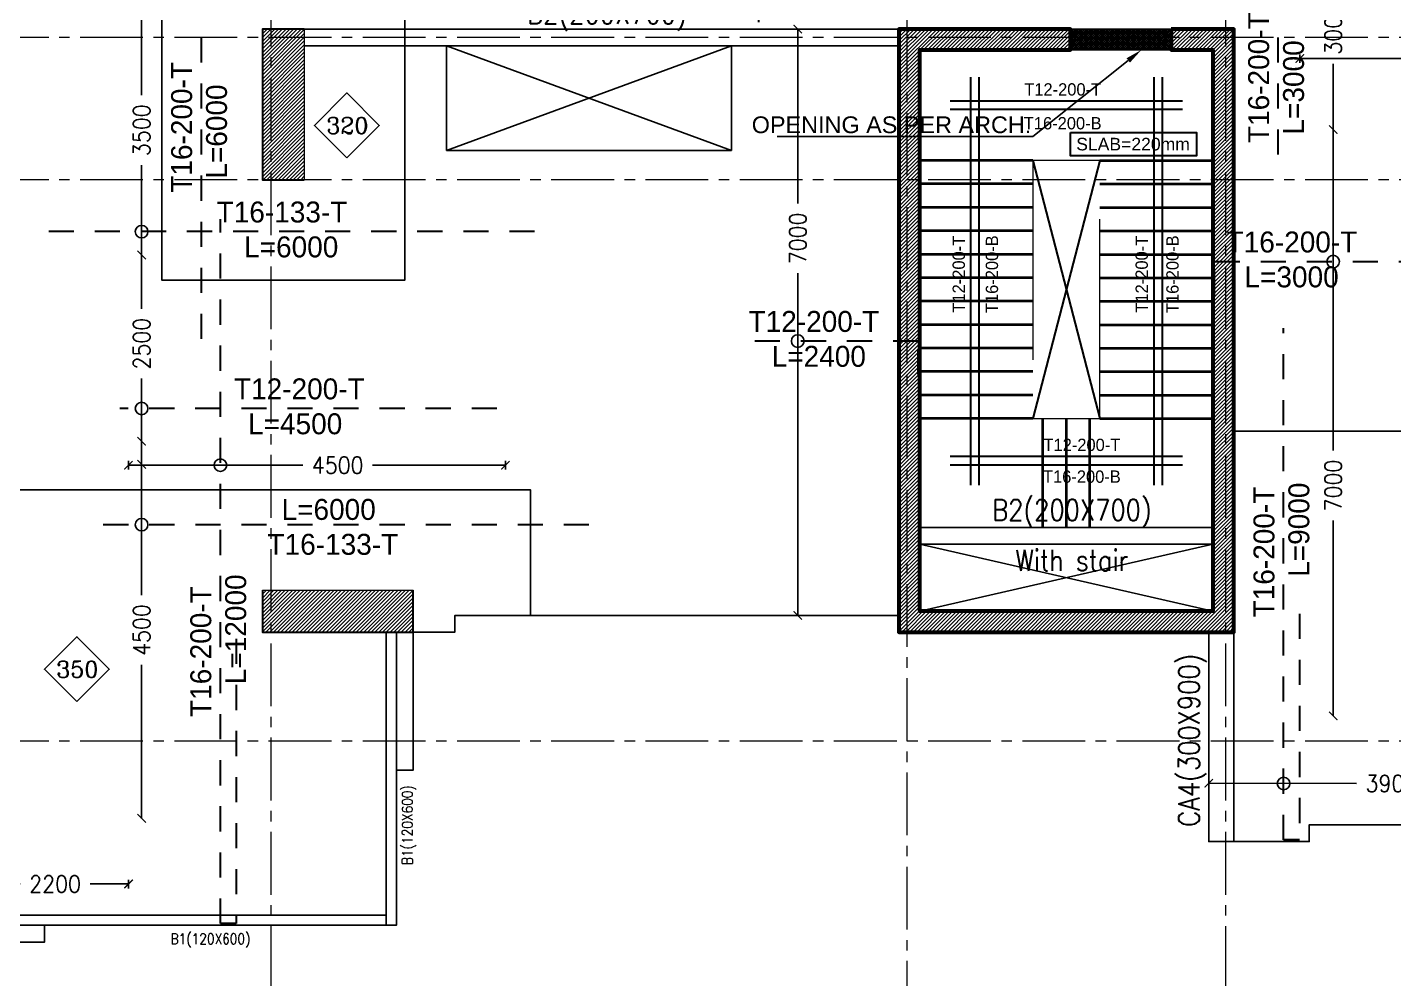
# Model space of a CAD drawing. Header units: millimetres. Extents: x -967280 to 3852, y 2833 to 1955156.
# Drawn here: x -735135 to -718821, y 784400 to 795758 of the extents above; entities that cross this region are included whole.
import ezdxf
from ezdxf import colors
from ezdxf.entities.mleader import LeaderData, LeaderLine
from ezdxf.enums import TextEntityAlignment as Align
from ezdxf.math import Vec2, Vec3

# ---------------------------------------------------------------- set-up
doc = ezdxf.new("R2010")
doc.units = ezdxf.units.MM
doc.header["$LTSCALE"] = 1000
doc.header["$PDMODE"] = 35
doc.header["$PDSIZE"] = 25
for name, pattern in [('$0$DASHED2', [0.375, 0.25, -0.125]), ('B05-FIRST FLOOR PLAN$0$DLINE', [0.55, 0.3, -0.25]), ('Columns_Structural070816$0$CENTER2', [1.125, 0.75, -0.125, 0.125, -0.125]), ('HIDDEN', [0.375, 0.25, -0.125]), ('HRZN_Line-Ptrn-Sold', [9144001.0, 9144000.0, -1]), ('Overhead', [3.96875, 2.38125, -1.5875])]:
    doc.linetypes.add(name, pattern=pattern)
for name, color, linetype, lineweight in [('A-STAIR', 1, 'HRZN_Line-Ptrn-Sold', 13), ('S - column', 6, 'Continuous', 60), ('S - stair', 3, 'Continuous', 40), ('ST-000-AXIS', 9, 'Columns_Structural070816$0$CENTER2', 9), ('ST-203-SLAB-TXT', 7, 'Continuous', 30), ('ST-206-SLAB-DIM', 1, 'Continuous', 20), ('ST-RFT-BOT', 2, '$0$DASHED2', 30), ('ST-RFT-TOP', 5, '$0$DASHED2', 30)]:
    doc.layers.add(name, color=color, linetype=linetype, lineweight=lineweight)
for name, color, linetype in [('B05-FIRST FLOOR PLAN$0$STR_ROOF RFT$0$S-SYMB', 30, 'Continuous'), ('S - col hach', 1, 'Continuous'), ('S - dot', 1, 'Continuous'), ('S -Beams', 2, 'Continuous'), ('S-OPENING', 4, 'Continuous'), ('S-TEXT', 2, 'Continuous'), ('SLAB', 210, 'Continuous')]:
    doc.layers.add(name, color=color, linetype=linetype)
doc.styles.add('B05-FIRST FLOOR PLAN$0$XS-Roof RFT$0$T25-100', font='STENCIL.shx', dxfattribs={"height": 250})
doc.styles.add('ROMANC', font='romanc.shx')
doc.styles.add('ST-DIM', font='romans.shx', dxfattribs={"width": 0.85})
doc.styles.add('TUNELNO', font='romans.shx', dxfattribs={"width": 0.9})
doc.styles.add('TXT DIM 25', font='arial.ttf')
doc.styles.add('XREF-ST-FRAMING 1ST FLOOR$0$STRECTURAL', font='arial.ttf')
doc.dimstyles.new('Copy(2) of DSEC', dxfattribs={"dimtxt": 200, "dimasz": 100, "dimexe": 50, "dimexo": 80, "dimgap": 100, "dimtad": 1, "dimdec": 0, "dimrnd": 5, "dimzin": 0, "dimdsep": 46, "dimtxsty": 'TUNELNO', "dimblk": 'ARCHTICK', "dimcen": 0.09, "dimclrd": 1, "dimclre": 1, "dimclrt": 3, "dimadec": 0, "dimazin": 0, "dimtfac": 0.78125, "dimtdec": 0, "dimtix": 1, "dimtmove": 2, "dimatfit": 3, "dimldrblk": 'ARCHTICK', "dimfxl": 1, "dimtolj": 1, "dimtzin": 0, "dimarcsym": 0})
pattern_1 = [(45, (-254348.726, -1220652.032), (-22.4506403, 22.4506403), [])]

# ---------------------------------------------------------------- blocks, each defined once
blk = doc.blocks.new('str col from 1st to 3rd')
at = {"layer": 'S - col hach'}
h = blk.add_hatch(dxfattribs=at)
h.set_pattern_fill('ANSI31', color=2, scale=10)
h.set_pattern_definition(pattern_1)
h.paths.add_polyline_path([(-21700, -6600), (-21700, -4800), (-22200, -4800), (-22200, -6600)])
h = blk.add_hatch(dxfattribs=at)
h.set_pattern_fill('ANSI31', color=3, scale=10)
h.set_pattern_definition([(45, (610128.69, -719880.126), (-22.4506403, 22.4506403), [])])
h.paths.add_polyline_path([(-14350, -5050), (-12550, -5050), (-12550, -4800), (-14600, -4800), (-14600, -12000), (-10800, -12000), (-10600, -12000), (-10600, -4800), (-11350, -4800), (-11350, -5050), (-10850, -5050), (-10850, -11750), (-14350, -11750)])
h = blk.add_hatch(dxfattribs=at)
h.set_pattern_fill('ANSI31', color=2, scale=10)
h.set_pattern_definition(pattern_1)
h.paths.add_polyline_path([(-20400, -12000), (-20400, -11500), (-22200, -11500), (-22200, -12000)])
at = {"layer": 'S - column', "lineweight": 15}
for points in [[(-21700, -4800), (-21700, -6600), (-22200, -6600), (-22200, -4800)], [(-20400, -12000), (-22200, -12000), (-22200, -11500), (-20400, -11500)]]:
    blk.add_lwpolyline(points, close=True, dxfattribs=at)
at = {"layer": 'S - column', "color": 3}
blk.add_lwpolyline([(-11350, -4800), (-11350, -5050), (-10850, -5050), (-10850, -11750), (-14350, -11750), (-14350, -5050), (-12550, -5050), (-12550, -4800), (-14600, -4800), (-14600, -12000), (-10600, -12000), (-10600, -4800)], close=True, dxfattribs=at)
at = {"layer": 'ST-RFT-BOT', "color": 7, "linetype": 'Continuous', "ltscale": 30}
for points in [[(-21700, -4800), (-22200, -4800), (-22200, -6600), (-21700, -6600)], [(-22200, -11500), (-22200, -12000), (-20400, -12000), (-20400, -11500)]]:
    blk.add_lwpolyline(points, dxfattribs=at)
blk = doc.blocks.new('_ArchTick')
at = {"color": 0, "linetype": 'ByBlock', "const_width": 0.15}
blk.add_lwpolyline([(-0.5, -0.5), (0.5, 0.5)], dxfattribs=at)
blk = doc.blocks.new('*D810')
at = {"layer": 'Defpoints', "color": 0, "transparency": 16777216}
for p in [(-719941, 795515), (-714439, 795515), (-714439, 795385)]:
    blk.add_point(p, dxfattribs=at)
at = {"layer": 'ST-206-SLAB-DIM', "color": 1, "lineweight": -2, "transparency": 16777216}
for p, q in [((-719941, 795435), (-719941, 795335)), ((-719941, 795385), (-718394, 795385)), ((-714439, 795385), (-717560, 795385)), ((-714439, 795435), (-714439, 795335))]:
    blk.add_line(p, q, dxfattribs=at)
at = {"layer": 'ST-206-SLAB-DIM', "color": 1, "lineweight": -2, "transparency": 16777216, "xscale": 100, "yscale": 100, "zscale": 100, "rotation": 180}
blk.add_blockref('_ArchTick', (-719941, 795385), dxfattribs=at)
at = {"layer": 'ST-206-SLAB-DIM', "color": 1, "lineweight": -2, "transparency": 16777216, "xscale": 100, "yscale": 100, "zscale": 100}
blk.add_blockref('_ArchTick', (-714439, 795385), dxfattribs=at)
at = {"layer": 'ST-206-SLAB-DIM', "color": 3, "transparency": 16777216, "insert": (-717977, 795385), "char_height": 200, "attachment_point": 5, "style": 'TUNELNO'}
blk.add_mtext('\\A1;5500', dxfattribs=at)
blk = doc.blocks.new('*D814')
at = {"layer": 'Defpoints', "color": 0, "transparency": 16777216}
for p in [(-733770, 796540), (-733740, 796540), (-733740, 793039)]:
    blk.add_point(p, dxfattribs=at)
at = {"layer": 'ST-206-SLAB-DIM', "color": 1, "lineweight": -2, "transparency": 16777216}
for p, q in [((-733770, 796540), (-733770, 794946)), ((-733770, 793039), (-733770, 794112))]:
    blk.add_line(p, q, dxfattribs=at)
at = {"layer": 'ST-206-SLAB-DIM', "color": 1, "lineweight": -2, "transparency": 16777216, "xscale": 100, "yscale": 100, "zscale": 100}
for p, rotation in [((-733770, 796540), 90), ((-733770, 793039), 270)]:
    blk.add_blockref('_ArchTick', p, dxfattribs=dict(at, rotation=rotation))
at = {"layer": 'ST-206-SLAB-DIM', "color": 3, "transparency": 16777216, "insert": (-733770, 794529), "char_height": 200, "attachment_point": 5, "rotation": 90, "style": 'TUNELNO'}
blk.add_mtext('\\A1;3500', dxfattribs=at)
blk = doc.blocks.new('*D819')
at = {"layer": 'Defpoints', "color": 0, "transparency": 16777216}
for p in [(-733740, 793039), (-733770, 790540), (-733740, 790540)]:
    blk.add_point(p, dxfattribs=at)
at = {"layer": 'ST-206-SLAB-DIM', "color": 1, "lineweight": -2, "transparency": 16777216}
for p, q in [((-733770, 793039), (-733770, 792398)), ((-733770, 790540), (-733770, 791564))]:
    blk.add_line(p, q, dxfattribs=at)
at = {"layer": 'ST-206-SLAB-DIM', "color": 1, "lineweight": -2, "transparency": 16777216, "xscale": 100, "yscale": 100, "zscale": 100}
for p, rotation in [((-733770, 793039), 90), ((-733770, 790540), 270)]:
    blk.add_blockref('_ArchTick', p, dxfattribs=dict(at, rotation=rotation))
at = {"layer": 'ST-206-SLAB-DIM', "color": 3, "transparency": 16777216, "insert": (-733770, 791981), "char_height": 200, "attachment_point": 5, "rotation": 90, "style": 'TUNELNO'}
blk.add_mtext('\\A1;2500', dxfattribs=at)
blk = doc.blocks.new('*D825')
at = {"layer": 'Defpoints', "color": 0, "transparency": 16777216}
for p in [(-725936, 795737), (-725894, 795737), (-725894, 788737)]:
    blk.add_point(p, dxfattribs=at)
at = {"layer": 'ST-206-SLAB-DIM', "color": 1, "lineweight": -2, "transparency": 16777216}
for p, q in [((-725974, 795737), (-725986, 795737)), ((-725936, 795737), (-725936, 793655)), ((-725936, 788737), (-725936, 792821)), ((-725974, 788737), (-725986, 788737))]:
    blk.add_line(p, q, dxfattribs=at)
at = {"layer": 'ST-206-SLAB-DIM', "color": 1, "lineweight": -2, "transparency": 16777216, "xscale": 100, "yscale": 100, "zscale": 100}
for p, rotation in [((-725936, 795737), 90), ((-725936, 788737), 270)]:
    blk.add_blockref('_ArchTick', p, dxfattribs=dict(at, rotation=rotation))
at = {"layer": 'ST-206-SLAB-DIM', "color": 3, "transparency": 16777216, "insert": (-725936, 793238), "char_height": 200, "attachment_point": 5, "rotation": 90, "style": 'TUNELNO'}
blk.add_mtext('\\A1;7000', dxfattribs=at)
blk = doc.blocks.new('*D858')
at = {"layer": 'Defpoints', "color": 0, "transparency": 16777216}
for p in [(-719544, 794537), (-719514, 794537), (-719514, 787537)]:
    blk.add_point(p, dxfattribs=at)
at = {"layer": 'ST-206-SLAB-DIM', "color": 1, "lineweight": -2, "transparency": 16777216}
for p, q in [((-719544, 794537), (-719544, 790704)), ((-719544, 787537), (-719544, 789870))]:
    blk.add_line(p, q, dxfattribs=at)
at = {"layer": 'ST-206-SLAB-DIM', "color": 1, "lineweight": -2, "transparency": 16777216, "xscale": 100, "yscale": 100, "zscale": 100}
for p, rotation in [((-719544, 794537), 90), ((-719544, 787537), 270)]:
    blk.add_blockref('_ArchTick', p, dxfattribs=dict(at, rotation=rotation))
at = {"layer": 'ST-206-SLAB-DIM', "color": 3, "transparency": 16777216, "insert": (-719544, 790287), "char_height": 200, "attachment_point": 5, "rotation": 90, "style": 'TUNELNO'}
blk.add_mtext('\\A1;7000', dxfattribs=at)
blk = doc.blocks.new('*D859')
at = {"layer": 'Defpoints', "color": 0, "transparency": 16777216}
for p in [(-719544, 797536), (-719514, 797536), (-719514, 794537)]:
    blk.add_point(p, dxfattribs=at)
at = {"layer": 'ST-206-SLAB-DIM', "color": 1, "lineweight": -2, "transparency": 16777216}
for p, q in [((-719544, 797536), (-719544, 796157)), ((-719544, 794537), (-719544, 795323))]:
    blk.add_line(p, q, dxfattribs=at)
at = {"layer": 'ST-206-SLAB-DIM', "color": 1, "lineweight": -2, "transparency": 16777216, "xscale": 100, "yscale": 100, "zscale": 100}
for p, rotation in [((-719544, 797536), 90), ((-719544, 794537), 270)]:
    blk.add_blockref('_ArchTick', p, dxfattribs=dict(at, rotation=rotation))
at = {"layer": 'ST-206-SLAB-DIM', "color": 3, "transparency": 16777216, "insert": (-719544, 795740), "char_height": 200, "attachment_point": 5, "rotation": 90, "style": 'TUNELNO'}
blk.add_mtext('\\A1;3000', dxfattribs=at)
blk = doc.blocks.new('*D861')
at = {"layer": 'Defpoints', "color": 0, "transparency": 16777216}
for p in [(-717129, 786729), (-721029, 786599), (-717129, 786596)]:
    blk.add_point(p, dxfattribs=at)
at = {"layer": 'ST-206-SLAB-DIM', "color": 1, "lineweight": -2, "transparency": 16777216}
for p, q in [((-721029, 786679), (-721029, 786782)), ((-721029, 786732), (-719265, 786731)), ((-717129, 786729), (-718430, 786730)), ((-717129, 786676), (-717129, 786779))]:
    blk.add_line(p, q, dxfattribs=at)
at = {"layer": 'ST-206-SLAB-DIM', "color": 1, "lineweight": -2, "transparency": 16777216, "xscale": 100, "yscale": 100, "zscale": 100}
for p, rotation in [((-721029, 786732), 179.9571786131548), ((-717129, 786729), 359.9571786131547)]:
    blk.add_blockref('_ArchTick', p, dxfattribs=dict(at, rotation=rotation))
at = {"layer": 'ST-206-SLAB-DIM', "color": 3, "transparency": 16777216, "insert": (-718848, 786730), "char_height": 200, "attachment_point": 5, "rotation": 359.9572, "style": 'TUNELNO'}
blk.add_mtext('\\A1;3900', dxfattribs=at)
blk = doc.blocks.new('*D862')
at = {"layer": 'Defpoints', "color": 0, "transparency": 16777216}
for p in [(-733770, 790815), (-733740, 790815), (-733740, 786314)]:
    blk.add_point(p, dxfattribs=at)
at = {"layer": 'ST-206-SLAB-DIM', "color": 1, "lineweight": -2, "transparency": 16777216}
for p, q in [((-733770, 790815), (-733770, 788980)), ((-733770, 786314), (-733770, 788145))]:
    blk.add_line(p, q, dxfattribs=at)
at = {"layer": 'ST-206-SLAB-DIM', "color": 1, "lineweight": -2, "transparency": 16777216, "xscale": 100, "yscale": 100, "zscale": 100}
for p, rotation in [((-733770, 790815), 90), ((-733770, 786314), 270)]:
    blk.add_blockref('_ArchTick', p, dxfattribs=dict(at, rotation=rotation))
at = {"layer": 'ST-206-SLAB-DIM', "color": 3, "transparency": 16777216, "insert": (-733770, 788562), "char_height": 200, "attachment_point": 5, "rotation": 90, "style": 'TUNELNO'}
blk.add_mtext('\\A1;4500', dxfattribs=at)
blk = doc.blocks.new('*D863')
at = {"layer": 'Defpoints', "color": 0, "transparency": 16777216}
for p in [(-733927, 790661), (-729426, 790661), (-729426, 790530)]:
    blk.add_point(p, dxfattribs=at)
at = {"layer": 'ST-206-SLAB-DIM', "color": 1, "lineweight": -2, "transparency": 16777216}
for p, q in [((-733927, 790581), (-733927, 790480)), ((-729426, 790581), (-729426, 790480)), ((-733927, 790530), (-731846, 790530)), ((-729426, 790530), (-731012, 790530))]:
    blk.add_line(p, q, dxfattribs=at)
at = {"layer": 'ST-206-SLAB-DIM', "color": 1, "lineweight": -2, "transparency": 16777216, "xscale": 100, "yscale": 100, "zscale": 100, "rotation": 180}
blk.add_blockref('_ArchTick', (-733927, 790530), dxfattribs=at)
at = {"layer": 'ST-206-SLAB-DIM', "color": 1, "lineweight": -2, "transparency": 16777216, "xscale": 100, "yscale": 100, "zscale": 100}
blk.add_blockref('_ArchTick', (-729426, 790530), dxfattribs=at)
at = {"layer": 'ST-206-SLAB-DIM', "color": 3, "transparency": 16777216, "insert": (-731429, 790530), "char_height": 200, "attachment_point": 5, "style": 'TUNELNO'}
blk.add_mtext('\\A1;4500', dxfattribs=at)
blk = doc.blocks.new('*D864')
at = {"layer": 'Defpoints', "color": 0, "transparency": 16777216}
for p in [(-733926, 785531), (-736129, 785399), (-733927, 785396)]:
    blk.add_point(p, dxfattribs=at)
at = {"layer": 'ST-206-SLAB-DIM', "color": 1, "lineweight": -2, "transparency": 16777216}
for p, q in [((-736129, 785479), (-736128, 785584)), ((-736129, 785534), (-735220, 785533)), ((-733926, 785531), (-734386, 785532)), ((-733927, 785476), (-733926, 785581))]:
    blk.add_line(p, q, dxfattribs=at)
at = {"layer": 'ST-206-SLAB-DIM', "color": 1, "lineweight": -2, "transparency": 16777216, "xscale": 100, "yscale": 100, "zscale": 100}
for p, rotation in [((-736129, 785534), 179.9241602183739), ((-733926, 785531), 359.9241602183739)]:
    blk.add_blockref('_ArchTick', p, dxfattribs=dict(at, rotation=rotation))
at = {"layer": 'ST-206-SLAB-DIM', "color": 3, "transparency": 16777216, "insert": (-734803, 785530), "char_height": 200, "attachment_point": 5, "rotation": 359.9242, "style": 'TUNELNO'}
blk.add_mtext('\\A1;2200', dxfattribs=at)
blk = doc.blocks.new('AXES-00')
at = {"layer": 'ST-000-AXIS'}
for p, q in [((525498.9, 750979.6), (525498.9, 695813.8)), ((533098.9, 695813.8), (533098.9, 750979.6)), ((536898.9, 750979.6), (536898.9, 695813.8)), ((575723.2, 718839.7), (505674.3, 718839.7)), ((575723.2, 717139.7), (505674.3, 717139.7)), ((575723.2, 710439.7), (505674.3, 710439.7))]:
    blk.add_line(p, q, dxfattribs=at)

msp = doc.modelspace()

# ---------------------------------------------------------------- hatches: boundary and pattern name
at = {"layer": 'S-OPENING', "ltscale": 30, "transparency": 33554483}
h = msp.add_hatch(dxfattribs=at)
h.set_pattern_fill('ANSI37', scale=5)
h.set_pattern_definition([(45, (167205.477, 2525.568), (-11.22532015, 11.22532015), []), (135, (167205.477, 2525.568), (-11.22532015, -11.22532015), [])])
h.paths.add_polyline_path([(-722678.7, 795737.4), (-721478.7, 795737.4), (-721478.7, 795487.4), (-722678.7, 795487.4)])

# ---------------------------------------------------------------- linework, layer by layer
at = {"layer": 'A-STAIR', "linetype": 'Overhead'}
msp.add_lwpolyline([(-722328.7, 794167.4), (-723128.7, 794167.4), (-723128.7, 791087.4), (-722328.7, 791087.4)], close=True, dxfattribs=at)
at = {"layer": 'B05-FIRST FLOOR PLAN$0$STR_ROOF RFT$0$S-SYMB'}
for centre in [(-733770.4, 793318.5), (-719544.2, 792960.7), (-725936.2, 792012.1), (-733770.6, 791206.8), (-732829.5, 790529.9), (-733770.3, 789819.6), (-720136, 786729.5)]:
    msp.add_circle(centre, 75, dxfattribs=at)
at = {"layer": 'S - dot'}
for p, q in [((-726728.7, 795537.4), (-730128.7, 794287.4)), ((-730128.7, 795537.4), (-726728.7, 794287.4)), ((-720978.7, 789587.4), (-724478.7, 788787.4)), ((-724478.7, 789587.4), (-720978.7, 788787.4))]:
    msp.add_line(p, q, dxfattribs=at)
at = {"layer": 'S - stair', "linetype": 'HIDDEN', "ltscale": 500}
for p, q in [((-723128.7, 794167.4), (-724478.7, 794167.4)), ((-722328.7, 794167.4), (-720978.7, 794167.4)), ((-723128.7, 793887.4), (-724478.7, 793887.4)), ((-722328.7, 793887.4), (-720978.7, 793887.4)), ((-723128.7, 793607.4), (-724478.7, 793607.4)), ((-722328.7, 793607.4), (-720978.7, 793607.4)), ((-723128.7, 793327.4), (-724478.7, 793327.4)), ((-722328.7, 793327.4), (-720978.7, 793327.4)), ((-723128.7, 793047.4), (-724478.7, 793047.4)), ((-722328.7, 793047.4), (-720978.7, 793047.4)), ((-723128.7, 792767.4), (-724478.7, 792767.4)), ((-722328.7, 792767.4), (-720978.7, 792767.4)), ((-723128.7, 792487.4), (-724478.7, 792487.4)), ((-722328.7, 792487.4), (-720978.7, 792487.4)), ((-723128.7, 792207.4), (-724478.7, 792207.4)), ((-722328.7, 792207.4), (-720978.7, 792207.4)), ((-723128.7, 791927.4), (-724478.7, 791927.4)), ((-722328.7, 791927.4), (-720978.7, 791927.4)), ((-723128.7, 791647.4), (-724478.7, 791647.4)), ((-722328.7, 791647.4), (-720978.7, 791647.4)), ((-723128.7, 791367.4), (-724478.7, 791367.4)), ((-722328.7, 791367.4), (-720978.7, 791367.4)), ((-723128.7, 791087.4), (-724478.7, 791087.4)), ((-723013.2, 791087.4), (-723013.2, 789787.4)), ((-722733.2, 791087.4), (-722733.2, 789787.4)), ((-722733.2, 791087.4), (-722733.2, 789787.4)), ((-722453.2, 791087.4), (-722453.2, 789787.4)), ((-722328.7, 791087.4), (-720978.7, 791087.4))]:
    msp.add_line(p, q, dxfattribs=at)
at = {"layer": 'S -Beams'}
for p, q in [((-724728.6, 795737.4), (-731828.7, 795737.4)), ((-724728.6, 795537.4), (-731828.7, 795537.4)), ((-720978.7, 789787.4), (-724478.7, 789787.4)), ((-730848.8, 788537.4), (-730848.8, 785037.4)), ((-730728.8, 788537.4), (-730728.8, 785037.4)), ((-721028.7, 786037.4), (-721028.7, 788537.4)), ((-720728.7, 786037.4), (-720728.7, 788537.4)), ((-736008.7, 785157.4), (-730848.8, 785157.4)), ((-736008.7, 785037.4), (-730730.3, 785037.4))]:
    msp.add_line(p, q, dxfattribs=at)
at = {"layer": 'S -Beams', "color": 1}
for points in [[(-730128.7, 795537.4), (-726728.7, 795537.4), (-726728.7, 794287.4), (-730128.7, 794287.4)], [(-724478.7, 789587.4), (-720978.7, 789587.4), (-720978.7, 788787.4), (-724478.7, 788787.4)]]:
    msp.add_lwpolyline(points, close=True, dxfattribs=at)
at = {"layer": 'S -Beams'}
msp.add_lwpolyline([(-736128.7, 784837.4), (-734928.7, 784837.4), (-734928.7, 785037.4), (-730728.8, 785037.4), (-730728.7, 786887.4), (-730528.7, 786887.4), (-730528.7, 788537.4), (-730028.7, 788537.4), (-730028.7, 788737.4), (-724728.7, 788737.4), (-724728.7, 788537.4), (-721028.7, 788537.4), (-721028.7, 786037.4), (-719828.8, 786037.4), (-719828.8, 786237.4), (-717128.7, 786237.4)], dxfattribs=at)
at = {"layer": 'S-OPENING', "color": 4, "ltscale": 30}
msp.add_lwpolyline([(-722678.7, 795737.4), (-721478.7, 795737.4), (-721478.7, 795487.4), (-722678.7, 795487.4)], close=True, dxfattribs=at)
at = {"layer": 'S-TEXT', "color": 7, "true_color": 0xffffff}
for points in [[(-731319.4, 794199.6), (-730932.3, 794586.8), (-731319.4, 794973.9), (-731706.6, 794586.8)], [(-734543.5, 787707.7), (-734156.3, 788094.9), (-734543.5, 788482.1), (-734930.6, 788094.9)]]:
    msp.add_lwpolyline(points, close=True, dxfattribs=at)
at = {"layer": 'SLAB', "color": 2, "linetype": 'Continuous', "ltscale": 30}
for points in [[(-733528.7, 796937.5), (-733528.7, 792737.3), (-730628.7, 792737.3), (-730628.7, 796937.5)], [(-721028.7, 786037.4), (-719828.8, 786037.4), (-719828.8, 786237.4), (-717128.7, 786237.4), (-717128.7, 786987.4), (-716928.7, 786987.4), (-716928.7, 787237.4), (-715728.8, 787237.4), (-715728.8, 787437.4), (-713328.7, 787437.4), (-713328.7, 788437.4), (-711928.8, 788437.4), (-711928.8, 788637.4), (-711678.7, 788637.4), (-711678.7, 790937.4), (-720728.7, 790937.4), (-720728.7, 788537.4), (-721028.7, 788537.4)], [(-740128.7, 786837.4), (-736128.7, 786837.4), (-736128.7, 784837.4), (-734928.7, 784837.4), (-734928.7, 785037.4), (-730728.8, 785037.4), (-730728.8, 786887.4), (-730528.7, 786887.4), (-730528.7, 788537.4), (-730028.7, 788537.4), (-730028.7, 788737.4), (-729128.6, 788737.4), (-729128.6, 790237.4), (-740128.7, 790237.4)]]:
    msp.add_lwpolyline(points, close=True, dxfattribs=at)
at = {"layer": 'ST-203-SLAB-TXT'}
msp.add_lwpolyline([(-722678.7, 794502.4), (-721176.2, 794502.4), (-721176.2, 794223), (-722678.7, 794223)], close=True, dxfattribs=at)
at = {"layer": 'ST-RFT-BOT', "ltscale": 30}
for p, q in [((-723872.9, 795163.7), (-723872.9, 790293.2)), ((-723772.9, 795163.7), (-723772.9, 790293.2)), ((-721684.5, 795163.7), (-721684.5, 790293.2)), ((-721584.5, 795163.7), (-721584.5, 790293.2)), ((-721342, 794875.2), (-724115.4, 794875.2)), ((-721342, 794775.2), (-724115.4, 794775.2)), ((-721342, 790631.9), (-724115.4, 790631.9)), ((-721342, 790531.9), (-724115.4, 790531.9))]:
    msp.add_line(p, q, dxfattribs=at)
at = {"layer": 'ST-RFT-BOT', "color": 3, "linetype": 'Continuous', "ltscale": 30}
for p, q in [((-722328.7, 794167.4), (-723128.7, 791087.4)), ((-723128.7, 794167.4), (-722328.7, 791087.4))]:
    msp.add_line(p, q, dxfattribs=at)
at = {"layer": 'ST-RFT-TOP', "linetype": 'B05-FIRST FLOOR PLAN$0$DLINE'}
for points in [[(-733058.3, 797837.4), (-733058.3, 791837.4)], [(-726203.9, 797767.4), (-726403.9, 797767.4), (-726403.9, 795567.4)], [(-720199.4, 794237.4), (-720199.4, 797237.4)], [(-729078.7, 793318.5), (-735078.7, 793318.5)], [(-732639.5, 788457.4), (-732639.5, 785057.4), (-732829.5, 785057.4), (-732829.5, 793467.4)], [(-720958.7, 792560.7), (-720958.7, 792960.7), (-718358.7, 792960.7)], [(-724498.7, 791612.1), (-724498.7, 792012.1), (-726498.7, 792012.1)], [(-719946, 788757.4), (-719946, 786057.4), (-720136, 786057.4), (-720136, 792167.4)], [(-729528.9, 791206.8), (-734028.9, 791206.8)], [(-728428.7, 789819.6), (-734428.7, 789819.6)]]:
    msp.add_lwpolyline(points, dxfattribs=at)

# ---------------------------------------------------------------- block references
at = {"layer": 'S -Beams'}
msp.add_blockref('AXES-00', (-1257727.6, 76797.6), dxfattribs=at)
at = {"layer": 'ST-RFT-BOT', "color": 3, "linetype": 'Continuous'}
msp.add_blockref('str col from 1st to 3rd', (-710128.7, 800537.4), dxfattribs=at)

# ---------------------------------------------------------------- texts
at = {"layer": 'S-TEXT', "color": 3, "char_height": 196, "attachment_point": 1, "style": 'ROMANC'}
for s, insert in [('320', (-731565.9, 794682.8)), ('350', (-734789.9, 788190.9))]:
    msp.add_mtext_dynamic_manual_height_columns(s, width=592857.868, gutter_width=980, heights=[-196], dxfattribs=dict(at, insert=insert))
at = {"layer": 'ST-203-SLAB-TXT', "style": 'ST-DIM', "width": 0.85}
for s, p in [('B2(200X700)', (-728214.1, 795925.4)), ('B2(200X700)', (-722663.1, 789995.7)), ('With stair', (-722663.1, 789395.4))]:
    msp.add_text(s, height=250, dxfattribs=at).set_placement(p, align=Align.MIDDLE_CENTER)
at = {"layer": 'ST-203-SLAB-TXT', "style": 'B05-FIRST FLOOR PLAN$0$XS-Roof RFT$0$T25-100'}
for s, p in [('T16-200-T', (-720308.6, 794375.8)), ('L=3000', (-719891.9, 794477.7)), ('T16-200-T', (-733167.6, 793782.7)), ('L=6000', (-732750.9, 793950.8)), ('T16-200-T', (-720245.2, 788713)), ('L=9000', (-719828.6, 789197.7)), ('T16-200-T', (-732938.8, 787524.2)), ('L=12000', (-732522.1, 787915.6))]:
    msp.add_text(s, height=250, rotation=90, dxfattribs=at).set_placement(p)
for s, p in [('T12-200-T', (-722773, 794898.8)), ('T16-200-B', (-722773, 794495.2)), ('T12-200-T', (-722543.8, 790655.4)), ('T16-200-B', (-722543.8, 790276))]:
    msp.add_text(s, height=147.03, dxfattribs=at).set_placement(p, align=Align.BOTTOM_CENTER)
for s, p in [('T16-133-T', (-732874.3, 793427.7)), ('T16-200-T', (-720816.2, 793069.9)), ('L=6000', (-732546.2, 793011.1)), ('L=3000', (-720602.7, 792653.3)), ('T12-200-T', (-726523.6, 792121.4)), ('L=2400', (-726247.2, 791704.7)), ('T12-200-T', (-732667.3, 791316.1)), ('L=4500', (-732499.2, 790899.4)), ('L=6000', (-732099, 789877)), ('T16-133-T', (-732267.1, 789460.4))]:
    msp.add_text(s, height=250, dxfattribs=at).set_placement(p)
for s, p in [('T12-200-T', (-723896.5, 792810.3)), ('T16-200-B', (-723500.7, 792810.3)), ('T12-200-T', (-721712.3, 792810.3)), ('T16-200-B', (-721344.8, 792810.3))]:
    msp.add_text(s, height=147.03, rotation=90, dxfattribs=at).set_placement(p, align=Align.BOTTOM_CENTER)
at = {"layer": 'ST-203-SLAB-TXT', "style": 'ST-DIM', "width": 0.85}
msp.add_text('CA4(300X900)', height=250, rotation=90, dxfattribs=at).set_placement((-721264.4, 787247.1), align=Align.MIDDLE_CENTER)
at = {"layer": 'ST-203-SLAB-TXT', "color": 1, "style": 'ST-DIM', "width": 0.85}
msp.add_text('B1(120X600)', height=125, rotation=90, dxfattribs=at).set_placement((-730597.8, 786233.7), align=Align.MIDDLE_CENTER)
msp.add_text('B1(120X600)', height=125, dxfattribs=at).set_placement((-732947.4, 784875.5), align=Align.MIDDLE_CENTER)
at = {"layer": 'ST-203-SLAB-TXT', "insert": (-721933.1, 794362.4), "char_height": 149.99, "attachment_point": 5, "style": 'XREF-ST-FRAMING 1ST FLOOR$0$STRECTURAL'}
msp.add_mtext('SLAB=220mm', dxfattribs=at)

# ---------------------------------------------------------------- dimensions: what is measured, and where the dimension line sits
at = {"layer": 'ST-206-SLAB-DIM'}
for base, p1, p2, angle, picture, middle in [((-719544.1, 797536.1), (-719514.1, 794537.4), (-719514.1, 797536.1), 90, '*D859', (-719544.1, 795740)), ((-733770.5, 796540.3), (-733740.5, 793039.4), (-733740.5, 796540.3), 90, '*D814', (-733770.5, 794529.3)), ((-725936.2, 795737.4), (-725894.2, 788737.4), (-725894.2, 795737.4), 90, '*D825', (-725936.2, 793238)), ((-714438.7, 795384.6), (-719940.7, 795515.2), (-714438.7, 795515.2), 360, '*D810', (-717976.7, 795384.6)), ((-719544.1, 794537.4), (-719514.1, 787537.4), (-719514.1, 794537.4), 90, '*D858', (-719544.1, 790287)), ((-733770.4, 790540.3), (-733740.4, 793039.4), (-733740.4, 790540.3), 270, '*D819', (-733770.4, 791980.7)), ((-733770.4, 790815.3), (-733740.4, 786314.4), (-733740.4, 790815.3), 90, '*D862', (-733770.4, 788562.4)), ((-729425.7, 790529.9), (-733926.6, 790660.5), (-729425.7, 790660.5), 0, '*D863', (-731428.7, 790529.9)), ((-717128.6, 786729.2), (-721028.7, 786598.9), (-717128.7, 786596), 359.95718, '*D861', (-718847.5, 786730.4)), ((-733926.5, 785531.3), (-736128.7, 785398.9), (-733926.6, 785396), 359.92416, '*D864', (-734802.8, 785530.4))]:
    dim = msp.add_linear_dim(base=base, p1=p1, p2=p2, angle=angle, dimstyle='Copy(2) of DSEC', dxfattribs=at)
    dim.commit()
    dim.dimension.update_dxf_attribs({"geometry": picture, "text_midpoint": middle, "dimtype": 161})

# ---------------------------------------------------------------- leaders
at = {"layer": 'S-OPENING', "color": 4, "ltscale": 30}
ml = msp.add_multileader_mtext('Standard', dxfattribs=at)
ml.set_content('OPENING AS PER ARCH.', color=4, style='TXT DIM 25')
ml.set_leader_properties()
ml.build(insert=Vec2(0, 0))
ml.multileader.update_dxf_attribs({"text_left_attachment_type": 6, "text_right_attachment_type": 6, "dogleg_length": 0.36, "arrow_head_size": 200, "scale": 50})
ctx = ml.context
ctx.base_point, ctx.scale, ctx.char_height, ctx.arrow_head_size, ctx.landing_gap_size, ctx.plane_origin = Vec3(-726448.3, 794454.3), 50, 200, 200, 0, Vec3(-721834, 795537.4)
ctx.left_attachment, ctx.right_attachment, ctx.text_align_type = 6, 6, 2
notes = []
notes.append((ctx, [(0, (1, 1, 0), (-723130.1, 794454.3), (-1, 0), 18, [(0, [(-721834, 795487.4)], 0, [])])]))
ctx.mtext.insert, ctx.mtext.alignment, ctx.mtext.flow_direction = Vec3(-723148.1, 794694.3), 3, 5
for ctx, leaders in notes:
    for number, flags, end, landing, length, lines in leaders:
        leader = LeaderData()
        leader.index, (leader.has_last_leader_line, leader.has_dogleg_vector, leader.attachment_direction) = number, flags
        leader.last_leader_point, leader.dogleg_vector, leader.dogleg_length = Vec3(end), Vec3(landing), length
        for number, points, colour, breaks in lines:
            line = LeaderLine()
            line.index, line.vertices, line.color, line.breaks = number, Vec3.list(points), colors.encode_raw_color(colour), breaks
            leader.lines.append(line)
        ctx.leaders.append(leader)

doc.saveas('drawing.dxf')
